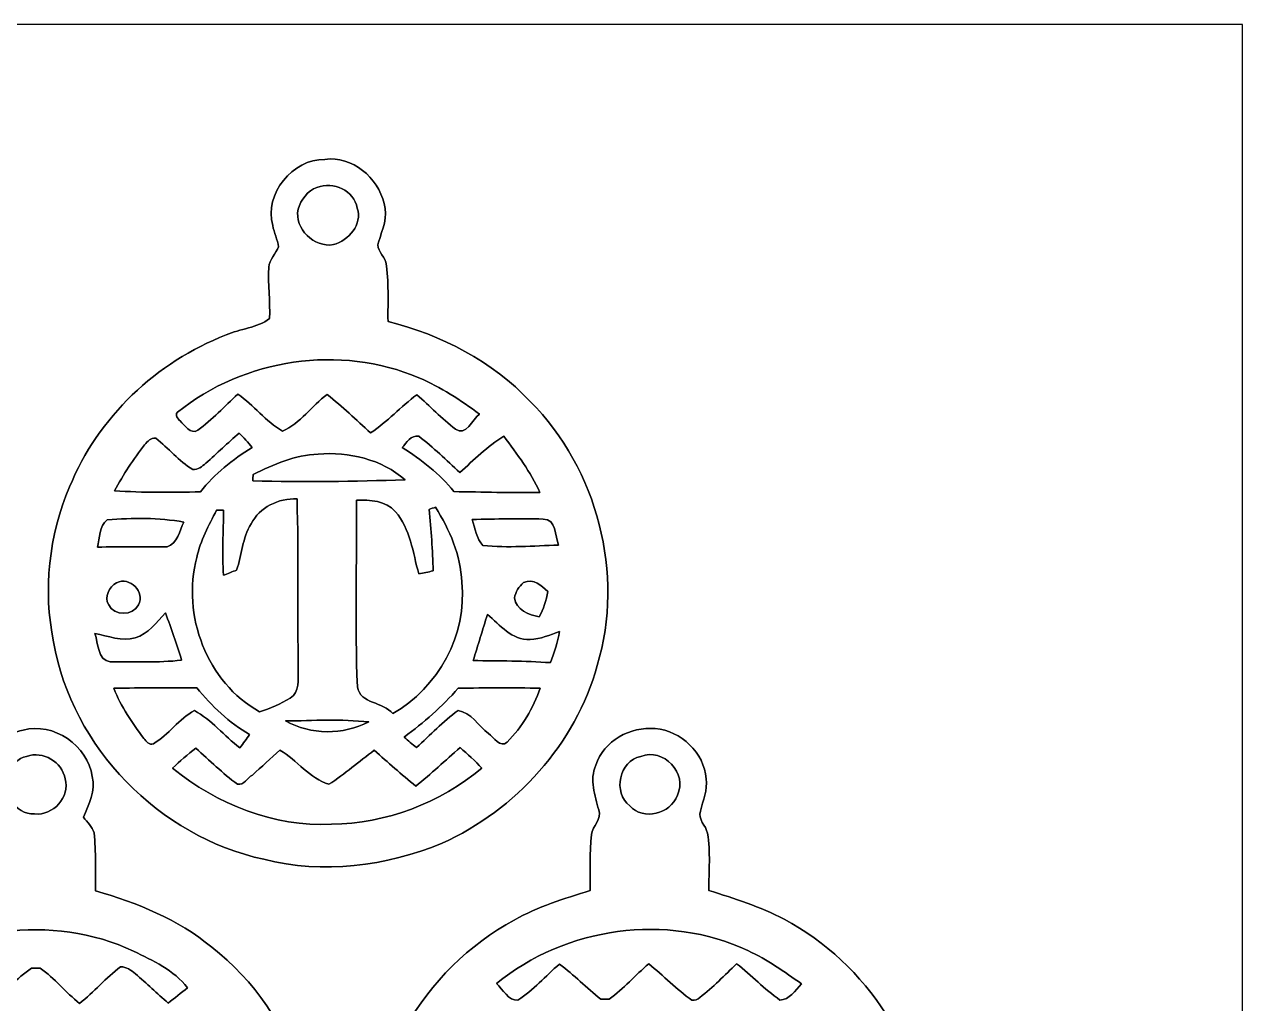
# Model space of a CAD drawing. Header units: centimetres. Extents: x -16.8 to 16.8, y -16.7 to 16.7.
# Drawn here: x -2.33 to 16.77, y 1.31 to 16.67 of the extents above; entities that cross this region are included whole.
import ezdxf

# ---------------------------------------------------------------- set-up
doc = ezdxf.new("R2010")
doc.units = ezdxf.units.CM
doc.header["$MEASUREMENT"] = 0
doc.layers.add('Layer 1', color=7, linetype='Continuous')

msp = doc.modelspace()

# ---------------------------------------------------------------- linework, layer by layer
at = {"layer": 'Layer 1', "color": 7}
for points, knots in [([(-16.77458, 16.66875), (-16.77458, 16.66875), (16.77458, 16.66875), (16.77458, 16.66875), (16.77458, 16.66875), (16.77458, 16.66875), (16.77458, -16.66875), (16.77458, -16.66875), (16.77458, -16.66875), (16.77458, -16.66875), (-16.77458, -16.66875), (-16.77458, -16.66875), (-16.77458, -16.66875), (-16.77458, -16.66875), (-16.77458, 16.66875), (-16.77458, 16.66875), (-16.77458, 16.66875), (-16.77458, 16.66875), (-16.77458, 16.66875), (-16.77458, 16.66875)], [0, 0, 0, 0, 0.16666667, 0.16666667, 0.16666667, 0.16666667, 0.33333333, 0.33333333, 0.33333333, 0.33333333, 0.5, 0.5, 0.5, 0.5, 0.66666667, 0.66666667, 0.66666667, 0.66666667, 1, 1, 1, 1]), ([(1.56422, 13.51245), (1.58291, 13.39885), (1.64112, 13.29549), (1.65417, 13.18084), (1.65417, 13.18084), (1.61255, 13.06971), (1.51342, 12.98257), (1.50213, 12.86016), (1.50213, 12.86016), (1.48661, 12.5917), (1.52576, 12.32323), (1.51553, 12.05512), (1.51553, 12.05512), (1.32256, 11.90378), (1.05198, 11.89567), (0.83256, 11.79654), (0.83256, 11.79654), (-0.25823, 11.37532), (-1.18145, 10.50396), (-1.62101, 9.41529), (-1.62101, 9.41529), (-1.94486, 8.65223), (-2.04153, 7.79498), (-1.87325, 6.98183), (-1.87325, 6.98183), (-1.58433, 5.32377), (-0.21555, 3.92818), (1.42416, 3.57223), (1.42416, 3.57223), (2.34985, 3.33269), (3.34292, 3.46745), (4.21993, 3.82341), (4.21993, 3.82341), (5.37739, 4.34834), (6.31472, 5.37986), (6.65198, 6.61388), (6.65198, 6.61388), (7.08766, 8.04792), (6.65233, 9.69116), (5.60246, 10.75302), (5.60246, 10.75302), (5.00803, 11.39049), (4.20758, 11.79371), (3.37185, 12.01032), (3.37185, 12.01032), (3.36726, 12.32041), (3.38949, 12.63368), (3.33657, 12.94095), (3.33657, 12.94095), (3.30623, 13.04819), (3.17747, 13.13427), (3.22368, 13.25421), (3.22368, 13.25421), (3.28436, 13.44965), (3.37573, 13.64827), (3.31047, 13.85852), (3.31047, 13.85852), (3.21698, 14.26104), (2.80917, 14.61311), (2.38231, 14.54997), (2.38231, 14.54997), (1.8729, 14.55984), (1.42663, 14.00951), (1.56422, 13.51245), (1.56422, 13.51245), (1.56422, 13.51245), (1.56422, 13.51245), (1.56422, 13.51245)], [0, 0, 0, 0, 0.05555556, 0.05555556, 0.05555556, 0.05555556, 0.11111111, 0.11111111, 0.11111111, 0.11111111, 0.16666667, 0.16666667, 0.16666667, 0.16666667, 0.22222222, 0.22222222, 0.22222222, 0.22222222, 0.27777778, 0.27777778, 0.27777778, 0.27777778, 0.33333333, 0.33333333, 0.33333333, 0.33333333, 0.38888889, 0.38888889, 0.38888889, 0.38888889, 0.44444444, 0.44444444, 0.44444444, 0.44444444, 0.5, 0.5, 0.5, 0.5, 0.55555556, 0.55555556, 0.55555556, 0.55555556, 0.61111111, 0.61111111, 0.61111111, 0.61111111, 0.66666667, 0.66666667, 0.66666667, 0.66666667, 0.72222222, 0.72222222, 0.72222222, 0.72222222, 0.77777778, 0.77777778, 0.77777778, 0.77777778, 0.83333333, 0.83333333, 0.83333333, 0.83333333, 0.88888889, 0.88888889, 0.88888889, 0.88888889, 1, 1, 1, 1]), ([(2.25778, 14.10935), (2.51284, 14.21165), (2.84092, 14.06419), (2.88996, 13.78832), (2.88996, 13.78832), (2.97356, 13.52938), (2.75237, 13.28138), (2.51566, 13.21329), (2.51566, 13.21329), (2.21298, 13.1632), (1.90112, 13.46129), (1.96074, 13.77103), (1.96074, 13.77103), (2.00978, 13.91567), (2.10644, 14.05996), (2.25778, 14.10935)], [0, 0, 0, 0, 0.2, 0.2, 0.2, 0.2, 0.4, 0.4, 0.4, 0.4, 0.6, 0.6, 0.6, 0.6, 1, 1, 1, 1]), ([(0.06809, 10.58404), (1.11372, 11.42436), (2.61902, 11.65472), (3.85727, 11.12485), (3.85727, 11.12485), (4.19876, 10.97915), (4.50991, 10.77524), (4.8073, 10.55511), (4.8073, 10.55511), (4.69477, 10.47291), (4.59176, 10.20198), (4.42807, 10.32051), (4.42807, 10.32051), (4.21605, 10.48808), (4.02414, 10.67858), (3.82517, 10.86026), (3.82517, 10.86026), (3.57434, 10.67153), (3.36021, 10.43728), (3.09915, 10.26231), (3.09915, 10.26231), (2.87584, 10.46656), (2.65465, 10.674), (2.41935, 10.86414), (2.41935, 10.86414), (2.17629, 10.68599), (1.99637, 10.41188), (1.71662, 10.287), (1.71662, 10.287), (1.45521, 10.44363), (1.26612, 10.69552), (1.01459, 10.86767), (1.01459, 10.86767), (0.80998, 10.67506), (0.61278, 10.47115), (0.38841, 10.30111), (0.38841, 10.30111), (0.27023, 10.23232), (0.18521, 10.38049), (0.11077, 10.44751), (0.11077, 10.44751), (0.07938, 10.48667), (0.02505, 10.53324), (0.06809, 10.58404)], [0, 0, 0, 0, 0.08333333, 0.08333333, 0.08333333, 0.08333333, 0.16666667, 0.16666667, 0.16666667, 0.16666667, 0.25, 0.25, 0.25, 0.25, 0.33333333, 0.33333333, 0.33333333, 0.33333333, 0.41666667, 0.41666667, 0.41666667, 0.41666667, 0.5, 0.5, 0.5, 0.5, 0.58333333, 0.58333333, 0.58333333, 0.58333333, 0.66666667, 0.66666667, 0.66666667, 0.66666667, 0.75, 0.75, 0.75, 0.75, 0.83333333, 0.83333333, 0.83333333, 0.83333333, 1, 1, 1, 1]), ([(1.03823, 10.25878), (1.10913, 10.18681), (1.17828, 10.11273), (1.23966, 10.03229), (1.23966, 10.03229), (0.93592, 9.84321), (0.65017, 9.6199), (0.42933, 9.33556), (0.42933, 9.33556), (-0.0194, 9.32991), (-0.46919, 9.31968), (-0.91687, 9.3539), (-0.91687, 9.3539), (-0.77717, 9.60543), (-0.62406, 9.85026), (-0.44485, 10.07569), (-0.44485, 10.07569), (-0.40146, 10.12719), (-0.34749, 10.18963), (-0.27199, 10.17623), (-0.27199, 10.17623), (-0.07056, 10.02242), (0.09102, 9.81992), (0.30868, 9.68622), (0.30868, 9.68622), (0.38982, 9.68022), (0.45579, 9.73667), (0.51435, 9.785), (0.51435, 9.785), (0.69074, 9.94092), (0.85972, 10.10532), (1.03823, 10.25878)], [0, 0, 0, 0, 0.11111111, 0.11111111, 0.11111111, 0.11111111, 0.22222222, 0.22222222, 0.22222222, 0.22222222, 0.33333333, 0.33333333, 0.33333333, 0.33333333, 0.44444444, 0.44444444, 0.44444444, 0.44444444, 0.55555556, 0.55555556, 0.55555556, 0.55555556, 0.66666667, 0.66666667, 0.66666667, 0.66666667, 0.77777778, 0.77777778, 0.77777778, 0.77777778, 1, 1, 1, 1]), ([(3.59445, 10.02947), (3.66254, 10.10602), (3.73168, 10.23373), (3.85304, 10.20762), (3.85304, 10.20762), (4.08376, 10.03688), (4.28449, 9.8298), (4.49827, 9.63859), (4.49827, 9.63859), (4.71805, 9.83862), (4.93148, 10.05099), (5.18619, 10.20798), (5.18619, 10.20798), (5.39432, 9.92822), (5.61128, 9.64847), (5.7531, 9.32709), (5.7531, 9.32709), (5.30401, 9.31721), (4.85457, 9.33379), (4.40584, 9.34014), (4.40584, 9.34014), (4.1783, 9.61672), (3.89961, 9.84462), (3.59445, 10.02947)], [0, 0, 0, 0, 0.14285714, 0.14285714, 0.14285714, 0.14285714, 0.28571429, 0.28571429, 0.28571429, 0.28571429, 0.42857143, 0.42857143, 0.42857143, 0.42857143, 0.57142857, 0.57142857, 0.57142857, 0.57142857, 0.71428571, 0.71428571, 0.71428571, 0.71428571, 1, 1, 1, 1]), ([(1.2573, 9.61072), (1.57903, 9.76101), (1.91382, 9.92011), (2.27612, 9.92717), (2.27612, 9.92717), (2.75555, 9.97021), (3.27166, 9.84532), (3.64031, 9.52535), (3.64031, 9.52535), (2.84374, 9.49678), (2.04646, 9.48937), (1.24954, 9.50948), (1.24954, 9.50948), (1.25166, 9.53488), (1.25554, 9.58532), (1.2573, 9.61072)], [0, 0, 0, 0, 0.2, 0.2, 0.2, 0.2, 0.4, 0.4, 0.4, 0.4, 0.6, 0.6, 0.6, 0.6, 1, 1, 1, 1]), ([(1.22484, 8.8325), (1.35467, 9.09708), (1.65735, 9.23572), (1.94486, 9.22726), (1.94486, 9.22726), (1.97026, 8.33296), (1.95298, 7.43797), (1.96286, 6.54332), (1.96286, 6.54332), (1.95756, 6.39904), (1.98896, 6.19125), (1.83868, 6.10129), (1.83868, 6.10129), (1.68734, 6.01345), (1.52647, 5.93478), (1.35855, 5.88539), (1.35855, 5.88539), (0.53199, 6.34365), (0.13017, 7.40586), (0.37289, 8.30792), (0.37289, 8.30792), (0.42933, 8.57179), (0.55915, 8.81168), (0.68404, 9.0484), (0.68404, 9.0484), (0.71155, 9.0491), (0.76659, 9.05051), (0.7941, 9.05122), (0.7941, 9.05122), (0.78599, 8.71044), (0.77188, 8.36895), (0.78916, 8.02816), (0.78916, 8.02816), (0.84102, 8.04827), (0.94474, 8.08814), (0.9966, 8.10824), (0.9966, 8.10824), (1.07879, 8.34743), (1.0862, 8.61307), (1.22484, 8.8325)], [0, 0, 0, 0, 0.09090909, 0.09090909, 0.09090909, 0.09090909, 0.18181818, 0.18181818, 0.18181818, 0.18181818, 0.27272727, 0.27272727, 0.27272727, 0.27272727, 0.36363636, 0.36363636, 0.36363636, 0.36363636, 0.45454545, 0.45454545, 0.45454545, 0.45454545, 0.54545455, 0.54545455, 0.54545455, 0.54545455, 0.63636364, 0.63636364, 0.63636364, 0.63636364, 0.72727273, 0.72727273, 0.72727273, 0.72727273, 0.81818182, 0.81818182, 0.81818182, 0.81818182, 1, 1, 1, 1]), ([(2.87584, 9.20538), (3.08963, 9.21173), (3.33481, 9.20044), (3.4865, 9.02476), (3.4865, 9.02476), (3.72604, 8.757), (3.75708, 8.38271), (3.8548, 8.05215), (3.8548, 8.05215), (3.92959, 8.0645), (4.00438, 8.07932), (4.07882, 8.0966), (4.07882, 8.0966), (4.07141, 8.41904), (4.04777, 8.74077), (4.01708, 9.0618), (4.01708, 9.0618), (4.04178, 9.07027), (4.09116, 9.0872), (4.11586, 9.09567), (4.11586, 9.09567), (4.33599, 8.74077), (4.51803, 8.34425), (4.52755, 7.91916), (4.52755, 7.91916), (4.6168, 7.09612), (4.15819, 6.26427), (3.44523, 5.85752), (3.44523, 5.85752), (3.29847, 6.04732), (2.93511, 6.00639), (2.89278, 6.27556), (2.89278, 6.27556), (2.84727, 7.25135), (2.88713, 8.22889), (2.87584, 9.20538)], [0, 0, 0, 0, 0.1, 0.1, 0.1, 0.1, 0.2, 0.2, 0.2, 0.2, 0.3, 0.3, 0.3, 0.3, 0.4, 0.4, 0.4, 0.4, 0.5, 0.5, 0.5, 0.5, 0.6, 0.6, 0.6, 0.6, 0.7, 0.7, 0.7, 0.7, 0.8, 0.8, 0.8, 0.8, 1, 1, 1, 1]), ([(-1.03152, 8.89776), (-0.63288, 8.92316), (-0.22437, 8.93692), (0.17039, 8.86037), (0.17039, 8.86037), (0.09807, 8.72772), (0.07338, 8.51888), (-0.09419, 8.47443), (-0.09419, 8.47443), (-0.45791, 8.46596), (-0.82233, 8.48113), (-1.18639, 8.46772), (-1.18639, 8.46772), (-1.14864, 8.6106), (-1.16205, 8.79722), (-1.03152, 8.89776)], [0, 0, 0, 0, 0.2, 0.2, 0.2, 0.2, 0.4, 0.4, 0.4, 0.4, 0.6, 0.6, 0.6, 0.6, 1, 1, 1, 1]), ([(4.69194, 8.90305), (5.06271, 8.90834), (5.43419, 8.9214), (5.80531, 8.90905), (5.80531, 8.90905), (6.01627, 8.91575), (5.98734, 8.64447), (6.04626, 8.49947), (6.04626, 8.49947), (5.6515, 8.49136), (5.25286, 8.4522), (4.86022, 8.49559), (4.86022, 8.49559), (4.7558, 8.6046), (4.7371, 8.76512), (4.69194, 8.90305)], [0, 0, 0, 0, 0.2, 0.2, 0.2, 0.2, 0.4, 0.4, 0.4, 0.4, 0.6, 0.6, 0.6, 0.6, 1, 1, 1, 1]), ([(-0.88512, 7.91069), (-0.67769, 8.01723), (-0.42863, 7.75864), (-0.54328, 7.56497), (-0.54328, 7.56497), (-0.63006, 7.38611), (-0.92251, 7.38611), (-1.00894, 7.56497), (-1.00894, 7.56497), (-1.08867, 7.6895), (-0.9966, 7.84296), (-0.88512, 7.91069)], [0, 0, 0, 0, 0.25, 0.25, 0.25, 0.25, 0.5, 0.5, 0.5, 0.5, 1, 1, 1, 1]), ([(5.49875, 7.91386), (5.6582, 7.98548), (5.77532, 7.86836), (5.87622, 7.77064), (5.87622, 7.77064), (5.85364, 7.63199), (5.80919, 7.50076), (5.74322, 7.37623), (5.74322, 7.37623), (5.58236, 7.4041), (5.37916, 7.487), (5.35587, 7.67256), (5.35587, 7.67256), (5.37034, 7.76676), (5.42466, 7.8546), (5.49875, 7.91386)], [0, 0, 0, 0, 0.2, 0.2, 0.2, 0.2, 0.4, 0.4, 0.4, 0.4, 0.6, 0.6, 0.6, 0.6, 1, 1, 1, 1]), ([(-0.59337, 7.04744), (-0.38911, 7.10565), (-0.26, 7.29086), (-0.11889, 7.43726), (-0.11889, 7.43726), (-0.02469, 7.19384), (0.0575, 6.94619), (0.13511, 6.69678), (0.13511, 6.69678), (-0.2353, 6.65057), (-0.61172, 6.67773), (-0.98354, 6.67067), (-0.98354, 6.67067), (-1.18745, 6.69396), (-1.16946, 6.96771), (-1.2259, 7.11271), (-1.2259, 7.11271), (-1.01741, 7.0799), (-0.80433, 6.98112), (-0.59337, 7.04744)], [0, 0, 0, 0, 0.16666667, 0.16666667, 0.16666667, 0.16666667, 0.33333333, 0.33333333, 0.33333333, 0.33333333, 0.5, 0.5, 0.5, 0.5, 0.66666667, 0.66666667, 0.66666667, 0.66666667, 1, 1, 1, 1]), ([(4.93007, 7.41257), (5.12904, 7.24888), (5.31354, 7.00652), (5.60105, 7.01957), (5.60105, 7.01957), (5.76227, 7.02486), (5.9115, 7.09542), (6.06284, 7.14481), (6.06284, 7.14481), (6.02968, 6.9783), (5.98276, 6.81426), (5.91891, 6.65692), (5.91891, 6.65692), (5.51497, 6.68479), (5.10999, 6.68655), (4.7057, 6.68867), (4.7057, 6.68867), (4.78437, 6.92891), (4.85563, 7.17127), (4.93007, 7.41257)], [0, 0, 0, 0, 0.16666667, 0.16666667, 0.16666667, 0.16666667, 0.33333333, 0.33333333, 0.33333333, 0.33333333, 0.5, 0.5, 0.5, 0.5, 0.66666667, 0.66666667, 0.66666667, 0.66666667, 1, 1, 1, 1]), ([(-0.92604, 6.25475), (-0.49354, 6.26322), (-0.06138, 6.26322), (0.37147, 6.26322), (0.37147, 6.26322), (0.60607, 5.97606), (0.87736, 5.71571), (1.20086, 5.52979), (1.20086, 5.52979), (1.15147, 5.45959), (1.10031, 5.39044), (1.0481, 5.32236), (1.0481, 5.32236), (0.80398, 5.50439), (0.60149, 5.7658), (0.33655, 5.90444), (0.33655, 5.90444), (0.09419, 5.77815), (-0.06844, 5.52591), (-0.30621, 5.3848), (-0.30621, 5.3848), (-0.3743, 5.35764), (-0.42051, 5.42361), (-0.45861, 5.46806), (-0.45861, 5.46806), (-0.63994, 5.71324), (-0.8188, 5.96724), (-0.92604, 6.25475)], [0, 0, 0, 0, 0.125, 0.125, 0.125, 0.125, 0.25, 0.25, 0.25, 0.25, 0.375, 0.375, 0.375, 0.375, 0.5, 0.5, 0.5, 0.5, 0.625, 0.625, 0.625, 0.625, 0.75, 0.75, 0.75, 0.75, 1, 1, 1, 1]), ([(4.47287, 6.25581), (4.90149, 6.26357), (5.33082, 6.26427), (5.7598, 6.25581), (5.7598, 6.25581), (5.64832, 5.94325), (5.47546, 5.64762), (5.24122, 5.41196), (5.24122, 5.41196), (5.13221, 5.30966), (5.0292, 5.49275), (4.94806, 5.54708), (4.94806, 5.54708), (4.79143, 5.65961), (4.67113, 5.8801), (4.47005, 5.90621), (4.47005, 5.90621), (4.2358, 5.73229), (4.03154, 5.52238), (3.81811, 5.32448), (3.81811, 5.32448), (3.75214, 5.3781), (3.68829, 5.43454), (3.62514, 5.49063), (3.62514, 5.49063), (3.93312, 5.71641), (4.22063, 5.96794), (4.47287, 6.25581)], [0, 0, 0, 0, 0.125, 0.125, 0.125, 0.125, 0.25, 0.25, 0.25, 0.25, 0.375, 0.375, 0.375, 0.375, 0.5, 0.5, 0.5, 0.5, 0.625, 0.625, 0.625, 0.625, 0.75, 0.75, 0.75, 0.75, 1, 1, 1, 1]), ([(1.76424, 5.74252), (2.19957, 5.74604), (2.63878, 5.77709), (3.07164, 5.72629), (3.07164, 5.72629), (2.66488, 5.52274), (2.165, 5.51886), (1.76424, 5.74252)], [0, 0, 0, 0, 0.33333333, 0.33333333, 0.33333333, 0.33333333, 1, 1, 1, 1]), ([(-2.35056, 5.59858), (-2.62008, 5.55237), (-2.83139, 5.34211), (-2.96369, 5.11316), (-2.96369, 5.11316), (-3.11291, 4.83517), (-3.03424, 4.49862), (-2.89772, 4.23122), (-2.89772, 4.23122), (-2.9658, 4.15008), (-3.05259, 4.07211), (-3.07234, 3.96346), (-3.07234, 3.96346), (-3.09704, 3.66712), (-3.09386, 3.36973), (-3.10268, 3.07269), (-3.10268, 3.07269), (-3.97581, 2.83774), (-4.81612, 2.4003), (-5.4162, 1.71203), (-5.4162, 1.71203), (-6.10941, 0.96591), (-6.50769, -0.04339), (-6.52604, -1.06045), (-6.52604, -1.06045), (-6.56519, -2.33257), (-6.00463, -3.61033), (-5.02179, -4.42242), (-5.02179, -4.42242), (-4.09822, -5.23134), (-2.82116, -5.61234), (-1.60479, -5.45147), (-1.60479, -5.45147), (0.09208, -5.27403), (1.6069, -3.98851), (2.06516, -2.34633), (2.06516, -2.34633), (2.55129, -0.72249), (1.95227, 1.15923), (0.60678, 2.19357), (0.60678, 2.19357), (0.07938, 2.63172), (-0.56339, 2.89066), (-1.21532, 3.07799), (-1.21532, 3.07799), (-1.21673, 3.38138), (-1.20474, 3.68618), (-1.2386, 3.98815), (-1.2386, 3.98815), (-1.26718, 4.08481), (-1.34232, 4.15643), (-1.40511, 4.23122), (-1.40511, 4.23122), (-1.32786, 4.43653), (-1.21003, 4.64644), (-1.26612, 4.87186), (-1.26612, 4.87186), (-1.33421, 5.35658), (-1.87396, 5.72841), (-2.35056, 5.59858), (-2.35056, 5.59858), (-2.35056, 5.59858), (-2.35056, 5.59858), (-2.35056, 5.59858)], [0, 0, 0, 0, 0.05882353, 0.05882353, 0.05882353, 0.05882353, 0.11764706, 0.11764706, 0.11764706, 0.11764706, 0.17647059, 0.17647059, 0.17647059, 0.17647059, 0.23529412, 0.23529412, 0.23529412, 0.23529412, 0.29411765, 0.29411765, 0.29411765, 0.29411765, 0.35294118, 0.35294118, 0.35294118, 0.35294118, 0.41176471, 0.41176471, 0.41176471, 0.41176471, 0.47058824, 0.47058824, 0.47058824, 0.47058824, 0.52941176, 0.52941176, 0.52941176, 0.52941176, 0.58823529, 0.58823529, 0.58823529, 0.58823529, 0.64705882, 0.64705882, 0.64705882, 0.64705882, 0.70588235, 0.70588235, 0.70588235, 0.70588235, 0.76470588, 0.76470588, 0.76470588, 0.76470588, 0.82352941, 0.82352941, 0.82352941, 0.82352941, 0.88235294, 0.88235294, 0.88235294, 0.88235294, 1, 1, 1, 1]), ([(6.63011, 5.04825), (6.52886, 4.81859), (6.61846, 4.57447), (6.67561, 4.34693), (6.67561, 4.34693), (6.73382, 4.20335), (6.57895, 4.09716), (6.56096, 3.96169), (6.56096, 3.96169), (6.53203, 3.66924), (6.54121, 3.37467), (6.54085, 3.08081), (6.54085, 3.08081), (6.1341, 2.95698), (5.72417, 2.83034), (5.35199, 2.62043), (5.35199, 2.62043), (4.63797, 2.23802), (4.04671, 1.64006), (3.64419, 0.93945), (3.64419, 0.93945), (2.85679, -0.42898), (2.91747, -2.24966), (3.82517, -3.54718), (3.82517, -3.54718), (4.19559, -4.13138), (4.74239, -4.58823), (5.33788, -4.93042), (5.33788, -4.93042), (6.72042, -5.71288), (8.53405, -5.65609), (9.86014, -4.78014), (9.86014, -4.78014), (11.14037, -3.9751), (11.95952, -2.45498), (11.84275, -0.93521), (11.84275, -0.93521), (11.79195, 0.54504), (10.88637, 1.93993), (9.58356, 2.63137), (9.58356, 2.63137), (9.21173, 2.83281), (8.80463, 2.95663), (8.40352, 3.08469), (8.40352, 3.08469), (8.40211, 3.3842), (8.43174, 3.68618), (8.38306, 3.98321), (8.38306, 3.98321), (8.35625, 4.10175), (8.22854, 4.19947), (8.27123, 4.32823), (8.27123, 4.32823), (8.31003, 4.4958), (8.38553, 4.65914), (8.36048, 4.83517), (8.36048, 4.83517), (8.33226, 5.24298), (7.96607, 5.58976), (7.56356, 5.62222), (7.56356, 5.62222), (7.17091, 5.66067), (6.75781, 5.43031), (6.63011, 5.04825), (6.63011, 5.04825), (6.63011, 5.04825), (6.63011, 5.04825), (6.63011, 5.04825)], [0, 0, 0, 0, 0.05555556, 0.05555556, 0.05555556, 0.05555556, 0.11111111, 0.11111111, 0.11111111, 0.11111111, 0.16666667, 0.16666667, 0.16666667, 0.16666667, 0.22222222, 0.22222222, 0.22222222, 0.22222222, 0.27777778, 0.27777778, 0.27777778, 0.27777778, 0.33333333, 0.33333333, 0.33333333, 0.33333333, 0.38888889, 0.38888889, 0.38888889, 0.38888889, 0.44444444, 0.44444444, 0.44444444, 0.44444444, 0.5, 0.5, 0.5, 0.5, 0.55555556, 0.55555556, 0.55555556, 0.55555556, 0.61111111, 0.61111111, 0.61111111, 0.61111111, 0.66666667, 0.66666667, 0.66666667, 0.66666667, 0.72222222, 0.72222222, 0.72222222, 0.72222222, 0.77777778, 0.77777778, 0.77777778, 0.77777778, 0.83333333, 0.83333333, 0.83333333, 0.83333333, 0.88888889, 0.88888889, 0.88888889, 0.88888889, 1, 1, 1, 1]), ([(-2.29553, 5.18724), (-2.04011, 5.27897), (-1.73496, 5.10152), (-1.69298, 4.83552), (-1.69298, 4.83552), (-1.60902, 4.54731), (-1.88313, 4.25556), (-2.17099, 4.28378), (-2.17099, 4.28378), (-2.48003, 4.26967), (-2.70898, 4.63656), (-2.58798, 4.91525), (-2.58798, 4.91525), (-2.52942, 5.03626), (-2.43664, 5.16326), (-2.29553, 5.18724)], [0, 0, 0, 0, 0.2, 0.2, 0.2, 0.2, 0.4, 0.4, 0.4, 0.4, 0.6, 0.6, 0.6, 0.6, 1, 1, 1, 1]), ([(-0.006, 4.99992), (0.10513, 5.11634), (0.23177, 5.21547), (0.35736, 5.31566), (0.35736, 5.31566), (0.57432, 5.12692), (0.77611, 4.91808), (1.01141, 4.75156), (1.01141, 4.75156), (1.11125, 4.72899), (1.16805, 4.8514), (1.2446, 4.89373), (1.2446, 4.89373), (1.38924, 5.02391), (1.53176, 5.1562), (1.6764, 5.28602), (1.6764, 5.28602), (1.9431, 5.12798), (2.14312, 4.83764), (2.44475, 4.74909), (2.44475, 4.74909), (2.69311, 4.91031), (2.91712, 5.10681), (3.15524, 5.2832), (3.15524, 5.2832), (3.36938, 5.0927), (3.58422, 4.90255), (3.80577, 4.72017), (3.80577, 4.72017), (4.04954, 4.90855), (4.26826, 5.12657), (4.50321, 5.32518), (4.50321, 5.32518), (4.62033, 5.22217), (4.73816, 5.11881), (4.84364, 5.00309), (4.84364, 5.00309), (4.185, 4.45452), (3.34433, 4.13173), (2.48532, 4.12291), (2.48532, 4.12291), (1.57939, 4.08023), (0.69215, 4.43689), (-0.006, 4.99992)], [0, 0, 0, 0, 0.08333333, 0.08333333, 0.08333333, 0.08333333, 0.16666667, 0.16666667, 0.16666667, 0.16666667, 0.25, 0.25, 0.25, 0.25, 0.33333333, 0.33333333, 0.33333333, 0.33333333, 0.41666667, 0.41666667, 0.41666667, 0.41666667, 0.5, 0.5, 0.5, 0.5, 0.58333333, 0.58333333, 0.58333333, 0.58333333, 0.66666667, 0.66666667, 0.66666667, 0.66666667, 0.75, 0.75, 0.75, 0.75, 0.83333333, 0.83333333, 0.83333333, 0.83333333, 1, 1, 1, 1]), ([(7.33566, 5.18583), (7.69267, 5.33012), (8.07685, 4.91702), (7.90963, 4.57729), (7.90963, 4.57729), (7.80239, 4.27814), (7.37905, 4.17654), (7.16209, 4.40972), (7.16209, 4.40972), (6.89504, 4.61927), (6.99382, 5.12022), (7.33566, 5.18583)], [0, 0, 0, 0, 0.25, 0.25, 0.25, 0.25, 0.5, 0.5, 0.5, 0.5, 1, 1, 1, 1]), ([(-4.55471, 1.59491), (-3.49426, 2.51601), (-1.88736, 2.72768), (-0.61807, 2.13254), (-0.61807, 2.13254), (-0.31291, 1.98508), (0.01411, 1.83162), (0.22719, 1.55787), (0.22719, 1.55787), (0.12594, 1.47779), (0.02611, 1.39594), (-0.07691, 1.31798), (-0.07691, 1.31798), (-0.24836, 1.46967), (-0.41487, 1.62736), (-0.58914, 1.77588), (-0.58914, 1.77588), (-0.65617, 1.82986), (-0.73166, 1.88771), (-0.82233, 1.88701), (-0.82233, 1.88701), (-1.04881, 1.70886), (-1.24354, 1.49437), (-1.46579, 1.31057), (-1.46579, 1.31057), (-1.68099, 1.48449), (-1.85632, 1.70709), (-2.08351, 1.86443), (-2.08351, 1.86443), (-2.08351, 1.86443), (-2.21968, 1.86655), (-2.21968, 1.86655), (-2.21968, 1.86655), (-2.44863, 1.70568), (-2.6416, 1.50142), (-2.84939, 1.31516), (-2.84939, 1.31516), (-3.08151, 1.51024), (-3.30764, 1.71238), (-3.52743, 1.92123), (-3.52743, 1.92123), (-3.7786, 1.73461), (-3.98956, 1.48766), (-4.27602, 1.35255), (-4.27602, 1.35255), (-4.37515, 1.42663), (-4.46687, 1.50848), (-4.55471, 1.59491)], [0, 0, 0, 0, 0.07692308, 0.07692308, 0.07692308, 0.07692308, 0.15384615, 0.15384615, 0.15384615, 0.15384615, 0.23076923, 0.23076923, 0.23076923, 0.23076923, 0.30769231, 0.30769231, 0.30769231, 0.30769231, 0.38461538, 0.38461538, 0.38461538, 0.38461538, 0.46153846, 0.46153846, 0.46153846, 0.46153846, 0.53846154, 0.53846154, 0.53846154, 0.53846154, 0.61538462, 0.61538462, 0.61538462, 0.61538462, 0.69230769, 0.69230769, 0.69230769, 0.69230769, 0.76923077, 0.76923077, 0.76923077, 0.76923077, 0.84615385, 0.84615385, 0.84615385, 0.84615385, 1, 1, 1, 1]), ([(5.07189, 1.62278), (6.15491, 2.51001), (7.74382, 2.73967), (9.01665, 2.1396), (9.01665, 2.1396), (9.31757, 2.00201), (9.58674, 1.80657), (9.85802, 1.6189), (9.85802, 1.6189), (9.76242, 1.52047), (9.66329, 1.36172), (9.51724, 1.3656), (9.51724, 1.3656), (9.27417, 1.53423), (9.07203, 1.75295), (8.83955, 1.93499), (8.83955, 1.93499), (8.65082, 1.75366), (8.46878, 1.56422), (8.2617, 1.4037), (8.2617, 1.4037), (8.22642, 1.37654), (8.18374, 1.35714), (8.13858, 1.36066), (8.13858, 1.36066), (7.89764, 1.53282), (7.69056, 1.74731), (7.4609, 1.93322), (7.4609, 1.93322), (7.24958, 1.75507), (7.06614, 1.54234), (6.84248, 1.37971), (6.84248, 1.37971), (6.84248, 1.37971), (6.70701, 1.37901), (6.70701, 1.37901), (6.70701, 1.37901), (6.48582, 1.5554), (6.28897, 1.76001), (6.06107, 1.92828), (6.06107, 1.92828), (5.84165, 1.74413), (5.65291, 1.51624), (5.40773, 1.3656), (5.40773, 1.3656), (5.25674, 1.34902), (5.17631, 1.53529), (5.07189, 1.62278)], [0, 0, 0, 0, 0.07692308, 0.07692308, 0.07692308, 0.07692308, 0.15384615, 0.15384615, 0.15384615, 0.15384615, 0.23076923, 0.23076923, 0.23076923, 0.23076923, 0.30769231, 0.30769231, 0.30769231, 0.30769231, 0.38461538, 0.38461538, 0.38461538, 0.38461538, 0.46153846, 0.46153846, 0.46153846, 0.46153846, 0.53846154, 0.53846154, 0.53846154, 0.53846154, 0.61538462, 0.61538462, 0.61538462, 0.61538462, 0.69230769, 0.69230769, 0.69230769, 0.69230769, 0.76923077, 0.76923077, 0.76923077, 0.76923077, 0.84615385, 0.84615385, 0.84615385, 0.84615385, 1, 1, 1, 1])]:
    msp.add_open_spline(points, degree=3, knots=knots, dxfattribs=at)
at = {"layer": 'Layer 1', "color": 250}
for points, knots in [([(1.56422, 13.51245), (1.42663, 14.00951), (1.8729, 14.55984), (2.38231, 14.54997), (2.38231, 14.54997), (2.80917, 14.61311), (3.21698, 14.26104), (3.31047, 13.85852), (3.31047, 13.85852), (3.37573, 13.64827), (3.28436, 13.44965), (3.22368, 13.25421), (3.22368, 13.25421), (3.17747, 13.13427), (3.30623, 13.04819), (3.33657, 12.94095), (3.33657, 12.94095), (3.38949, 12.63368), (3.36726, 12.32041), (3.37185, 12.01032), (3.37185, 12.01032), (4.20758, 11.79371), (5.00803, 11.39049), (5.60246, 10.75302), (5.60246, 10.75302), (6.65233, 9.69116), (7.08766, 8.04792), (6.65198, 6.61388), (6.65198, 6.61388), (6.31472, 5.37986), (5.37739, 4.34834), (4.21993, 3.82341), (4.21993, 3.82341), (3.34292, 3.46745), (2.34985, 3.33269), (1.42416, 3.57223), (1.42416, 3.57223), (-0.21555, 3.92818), (-1.58433, 5.32377), (-1.87325, 6.98183), (-1.87325, 6.98183), (-2.04153, 7.79498), (-1.94486, 8.65223), (-1.62101, 9.41529), (-1.62101, 9.41529), (-1.18145, 10.50396), (-0.25823, 11.37532), (0.83256, 11.79654), (0.83256, 11.79654), (1.05198, 11.89567), (1.32256, 11.90378), (1.51553, 12.05512), (1.51553, 12.05512), (1.52576, 12.32323), (1.48661, 12.5917), (1.50213, 12.86016), (1.50213, 12.86016), (1.51342, 12.98257), (1.61255, 13.06971), (1.65417, 13.18084), (1.65417, 13.18084), (1.64112, 13.29549), (1.58291, 13.39885), (1.56422, 13.51245), (1.56422, 13.51245), (1.56422, 13.51245), (1.56422, 13.51245), (1.56422, 13.51245)], [0, 0, 0, 0, 0.05555556, 0.05555556, 0.05555556, 0.05555556, 0.11111111, 0.11111111, 0.11111111, 0.11111111, 0.16666667, 0.16666667, 0.16666667, 0.16666667, 0.22222222, 0.22222222, 0.22222222, 0.22222222, 0.27777778, 0.27777778, 0.27777778, 0.27777778, 0.33333333, 0.33333333, 0.33333333, 0.33333333, 0.38888889, 0.38888889, 0.38888889, 0.38888889, 0.44444444, 0.44444444, 0.44444444, 0.44444444, 0.5, 0.5, 0.5, 0.5, 0.55555556, 0.55555556, 0.55555556, 0.55555556, 0.61111111, 0.61111111, 0.61111111, 0.61111111, 0.66666667, 0.66666667, 0.66666667, 0.66666667, 0.72222222, 0.72222222, 0.72222222, 0.72222222, 0.77777778, 0.77777778, 0.77777778, 0.77777778, 0.83333333, 0.83333333, 0.83333333, 0.83333333, 0.88888889, 0.88888889, 0.88888889, 0.88888889, 1, 1, 1, 1]), ([(2.25778, 14.10935), (2.10644, 14.05996), (2.00978, 13.91567), (1.96074, 13.77103), (1.96074, 13.77103), (1.90112, 13.46129), (2.21298, 13.1632), (2.51566, 13.21329), (2.51566, 13.21329), (2.75237, 13.28138), (2.97356, 13.52938), (2.88996, 13.78832), (2.88996, 13.78832), (2.84092, 14.06419), (2.51284, 14.21165), (2.25778, 14.10935), (2.25778, 14.10935), (2.25778, 14.10935), (2.25778, 14.10935), (2.25778, 14.10935)], [0, 0, 0, 0, 0.16666667, 0.16666667, 0.16666667, 0.16666667, 0.33333333, 0.33333333, 0.33333333, 0.33333333, 0.5, 0.5, 0.5, 0.5, 0.66666667, 0.66666667, 0.66666667, 0.66666667, 1, 1, 1, 1]), ([(0.06809, 10.58404), (0.02505, 10.53324), (0.07938, 10.48667), (0.11077, 10.44751), (0.11077, 10.44751), (0.18521, 10.38049), (0.27023, 10.23232), (0.38841, 10.30111), (0.38841, 10.30111), (0.61278, 10.47115), (0.80998, 10.67506), (1.01459, 10.86767), (1.01459, 10.86767), (1.26612, 10.69552), (1.45521, 10.44363), (1.71662, 10.287), (1.71662, 10.287), (1.99637, 10.41188), (2.17629, 10.68599), (2.41935, 10.86414), (2.41935, 10.86414), (2.65465, 10.674), (2.87584, 10.46656), (3.09915, 10.26231), (3.09915, 10.26231), (3.36021, 10.43728), (3.57434, 10.67153), (3.82517, 10.86026), (3.82517, 10.86026), (4.02414, 10.67858), (4.21605, 10.48808), (4.42807, 10.32051), (4.42807, 10.32051), (4.59176, 10.20198), (4.69477, 10.47291), (4.8073, 10.55511), (4.8073, 10.55511), (4.50991, 10.77524), (4.19876, 10.97915), (3.85727, 11.12485), (3.85727, 11.12485), (2.61902, 11.65472), (1.11372, 11.42436), (0.06809, 10.58404), (0.06809, 10.58404), (0.06809, 10.58404), (0.06809, 10.58404), (0.06809, 10.58404)], [0, 0, 0, 0, 0.07692308, 0.07692308, 0.07692308, 0.07692308, 0.15384615, 0.15384615, 0.15384615, 0.15384615, 0.23076923, 0.23076923, 0.23076923, 0.23076923, 0.30769231, 0.30769231, 0.30769231, 0.30769231, 0.38461538, 0.38461538, 0.38461538, 0.38461538, 0.46153846, 0.46153846, 0.46153846, 0.46153846, 0.53846154, 0.53846154, 0.53846154, 0.53846154, 0.61538462, 0.61538462, 0.61538462, 0.61538462, 0.69230769, 0.69230769, 0.69230769, 0.69230769, 0.76923077, 0.76923077, 0.76923077, 0.76923077, 0.84615385, 0.84615385, 0.84615385, 0.84615385, 1, 1, 1, 1]), ([(1.03823, 10.25878), (0.85972, 10.10532), (0.69074, 9.94092), (0.51435, 9.785), (0.51435, 9.785), (0.45579, 9.73667), (0.38982, 9.68022), (0.30868, 9.68622), (0.30868, 9.68622), (0.09102, 9.81992), (-0.07056, 10.02242), (-0.27199, 10.17623), (-0.27199, 10.17623), (-0.34749, 10.18963), (-0.40146, 10.12719), (-0.44485, 10.07569), (-0.44485, 10.07569), (-0.62406, 9.85026), (-0.77717, 9.60543), (-0.91687, 9.3539), (-0.91687, 9.3539), (-0.46919, 9.31968), (-0.0194, 9.32991), (0.42933, 9.33556), (0.42933, 9.33556), (0.65017, 9.6199), (0.93592, 9.84321), (1.23966, 10.03229), (1.23966, 10.03229), (1.17828, 10.11273), (1.10913, 10.18681), (1.03823, 10.25878), (1.03823, 10.25878), (1.03823, 10.25878), (1.03823, 10.25878), (1.03823, 10.25878)], [0, 0, 0, 0, 0.1, 0.1, 0.1, 0.1, 0.2, 0.2, 0.2, 0.2, 0.3, 0.3, 0.3, 0.3, 0.4, 0.4, 0.4, 0.4, 0.5, 0.5, 0.5, 0.5, 0.6, 0.6, 0.6, 0.6, 0.7, 0.7, 0.7, 0.7, 0.8, 0.8, 0.8, 0.8, 1, 1, 1, 1]), ([(3.59445, 10.02947), (3.89961, 9.84462), (4.1783, 9.61672), (4.40584, 9.34014), (4.40584, 9.34014), (4.85457, 9.33379), (5.30401, 9.31721), (5.7531, 9.32709), (5.7531, 9.32709), (5.61128, 9.64847), (5.39432, 9.92822), (5.18619, 10.20798), (5.18619, 10.20798), (4.93148, 10.05099), (4.71805, 9.83862), (4.49827, 9.63859), (4.49827, 9.63859), (4.28449, 9.8298), (4.08376, 10.03688), (3.85304, 10.20762), (3.85304, 10.20762), (3.73168, 10.23373), (3.66254, 10.10602), (3.59445, 10.02947), (3.59445, 10.02947), (3.59445, 10.02947), (3.59445, 10.02947), (3.59445, 10.02947)], [0, 0, 0, 0, 0.125, 0.125, 0.125, 0.125, 0.25, 0.25, 0.25, 0.25, 0.375, 0.375, 0.375, 0.375, 0.5, 0.5, 0.5, 0.5, 0.625, 0.625, 0.625, 0.625, 0.75, 0.75, 0.75, 0.75, 1, 1, 1, 1]), ([(1.2573, 9.61072), (1.25554, 9.58532), (1.25166, 9.53488), (1.24954, 9.50948), (1.24954, 9.50948), (2.04646, 9.48937), (2.84374, 9.49678), (3.64031, 9.52535), (3.64031, 9.52535), (3.27166, 9.84532), (2.75555, 9.97021), (2.27612, 9.92717), (2.27612, 9.92717), (1.91382, 9.92011), (1.57903, 9.76101), (1.2573, 9.61072), (1.2573, 9.61072), (1.2573, 9.61072), (1.2573, 9.61072), (1.2573, 9.61072)], [0, 0, 0, 0, 0.16666667, 0.16666667, 0.16666667, 0.16666667, 0.33333333, 0.33333333, 0.33333333, 0.33333333, 0.5, 0.5, 0.5, 0.5, 0.66666667, 0.66666667, 0.66666667, 0.66666667, 1, 1, 1, 1]), ([(1.22484, 8.8325), (1.0862, 8.61307), (1.07879, 8.34743), (0.9966, 8.10824), (0.9966, 8.10824), (0.94474, 8.08814), (0.84102, 8.04827), (0.78916, 8.02816), (0.78916, 8.02816), (0.77188, 8.36895), (0.78599, 8.71044), (0.7941, 9.05122), (0.7941, 9.05122), (0.76659, 9.05051), (0.71155, 9.0491), (0.68404, 9.0484), (0.68404, 9.0484), (0.55915, 8.81168), (0.42933, 8.57179), (0.37289, 8.30792), (0.37289, 8.30792), (0.13017, 7.40586), (0.53199, 6.34365), (1.35855, 5.88539), (1.35855, 5.88539), (1.52647, 5.93478), (1.68734, 6.01345), (1.83868, 6.10129), (1.83868, 6.10129), (1.98896, 6.19125), (1.95756, 6.39904), (1.96286, 6.54332), (1.96286, 6.54332), (1.95298, 7.43797), (1.97026, 8.33296), (1.94486, 9.22726), (1.94486, 9.22726), (1.65735, 9.23572), (1.35467, 9.09708), (1.22484, 8.8325), (1.22484, 8.8325), (1.22484, 8.8325), (1.22484, 8.8325), (1.22484, 8.8325)], [0, 0, 0, 0, 0.08333333, 0.08333333, 0.08333333, 0.08333333, 0.16666667, 0.16666667, 0.16666667, 0.16666667, 0.25, 0.25, 0.25, 0.25, 0.33333333, 0.33333333, 0.33333333, 0.33333333, 0.41666667, 0.41666667, 0.41666667, 0.41666667, 0.5, 0.5, 0.5, 0.5, 0.58333333, 0.58333333, 0.58333333, 0.58333333, 0.66666667, 0.66666667, 0.66666667, 0.66666667, 0.75, 0.75, 0.75, 0.75, 0.83333333, 0.83333333, 0.83333333, 0.83333333, 1, 1, 1, 1]), ([(2.87584, 9.20538), (2.88713, 8.22889), (2.84727, 7.25135), (2.89278, 6.27556), (2.89278, 6.27556), (2.93511, 6.00639), (3.29847, 6.04732), (3.44523, 5.85752), (3.44523, 5.85752), (4.15819, 6.26427), (4.6168, 7.09612), (4.52755, 7.91916), (4.52755, 7.91916), (4.51803, 8.34425), (4.33599, 8.74077), (4.11586, 9.09567), (4.11586, 9.09567), (4.09116, 9.0872), (4.04178, 9.07027), (4.01708, 9.0618), (4.01708, 9.0618), (4.04777, 8.74077), (4.07141, 8.41904), (4.07882, 8.0966), (4.07882, 8.0966), (4.00438, 8.07932), (3.92959, 8.0645), (3.8548, 8.05215), (3.8548, 8.05215), (3.75708, 8.38271), (3.72604, 8.757), (3.4865, 9.02476), (3.4865, 9.02476), (3.33481, 9.20044), (3.08963, 9.21173), (2.87584, 9.20538), (2.87584, 9.20538), (2.87584, 9.20538), (2.87584, 9.20538), (2.87584, 9.20538)], [0, 0, 0, 0, 0.09090909, 0.09090909, 0.09090909, 0.09090909, 0.18181818, 0.18181818, 0.18181818, 0.18181818, 0.27272727, 0.27272727, 0.27272727, 0.27272727, 0.36363636, 0.36363636, 0.36363636, 0.36363636, 0.45454545, 0.45454545, 0.45454545, 0.45454545, 0.54545455, 0.54545455, 0.54545455, 0.54545455, 0.63636364, 0.63636364, 0.63636364, 0.63636364, 0.72727273, 0.72727273, 0.72727273, 0.72727273, 0.81818182, 0.81818182, 0.81818182, 0.81818182, 1, 1, 1, 1]), ([(-1.03152, 8.89776), (-1.16205, 8.79722), (-1.14864, 8.6106), (-1.18639, 8.46772), (-1.18639, 8.46772), (-0.82233, 8.48113), (-0.45791, 8.46596), (-0.09419, 8.47443), (-0.09419, 8.47443), (0.07338, 8.51888), (0.09807, 8.72772), (0.17039, 8.86037), (0.17039, 8.86037), (-0.22437, 8.93692), (-0.63288, 8.92316), (-1.03152, 8.89776), (-1.03152, 8.89776), (-1.03152, 8.89776), (-1.03152, 8.89776), (-1.03152, 8.89776)], [0, 0, 0, 0, 0.16666667, 0.16666667, 0.16666667, 0.16666667, 0.33333333, 0.33333333, 0.33333333, 0.33333333, 0.5, 0.5, 0.5, 0.5, 0.66666667, 0.66666667, 0.66666667, 0.66666667, 1, 1, 1, 1]), ([(4.69194, 8.90305), (4.7371, 8.76512), (4.7558, 8.6046), (4.86022, 8.49559), (4.86022, 8.49559), (5.25286, 8.4522), (5.6515, 8.49136), (6.04626, 8.49947), (6.04626, 8.49947), (5.98734, 8.64447), (6.01627, 8.91575), (5.80531, 8.90905), (5.80531, 8.90905), (5.43419, 8.9214), (5.06271, 8.90834), (4.69194, 8.90305), (4.69194, 8.90305), (4.69194, 8.90305), (4.69194, 8.90305), (4.69194, 8.90305)], [0, 0, 0, 0, 0.16666667, 0.16666667, 0.16666667, 0.16666667, 0.33333333, 0.33333333, 0.33333333, 0.33333333, 0.5, 0.5, 0.5, 0.5, 0.66666667, 0.66666667, 0.66666667, 0.66666667, 1, 1, 1, 1]), ([(-0.88512, 7.91069), (-0.9966, 7.84296), (-1.08867, 7.6895), (-1.00894, 7.56497), (-1.00894, 7.56497), (-0.92251, 7.38611), (-0.63006, 7.38611), (-0.54328, 7.56497), (-0.54328, 7.56497), (-0.42863, 7.75864), (-0.67769, 8.01723), (-0.88512, 7.91069), (-0.88512, 7.91069), (-0.88512, 7.91069), (-0.88512, 7.91069), (-0.88512, 7.91069)], [0, 0, 0, 0, 0.2, 0.2, 0.2, 0.2, 0.4, 0.4, 0.4, 0.4, 0.6, 0.6, 0.6, 0.6, 1, 1, 1, 1]), ([(5.49875, 7.91386), (5.42466, 7.8546), (5.37034, 7.76676), (5.35587, 7.67256), (5.35587, 7.67256), (5.37916, 7.487), (5.58236, 7.4041), (5.74322, 7.37623), (5.74322, 7.37623), (5.80919, 7.50076), (5.85364, 7.63199), (5.87622, 7.77064), (5.87622, 7.77064), (5.77532, 7.86836), (5.6582, 7.98548), (5.49875, 7.91386), (5.49875, 7.91386), (5.49875, 7.91386), (5.49875, 7.91386), (5.49875, 7.91386)], [0, 0, 0, 0, 0.16666667, 0.16666667, 0.16666667, 0.16666667, 0.33333333, 0.33333333, 0.33333333, 0.33333333, 0.5, 0.5, 0.5, 0.5, 0.66666667, 0.66666667, 0.66666667, 0.66666667, 1, 1, 1, 1]), ([(-0.59337, 7.04744), (-0.80433, 6.98112), (-1.01741, 7.0799), (-1.2259, 7.11271), (-1.2259, 7.11271), (-1.16946, 6.96771), (-1.18745, 6.69396), (-0.98354, 6.67067), (-0.98354, 6.67067), (-0.61172, 6.67773), (-0.2353, 6.65057), (0.13511, 6.69678), (0.13511, 6.69678), (0.0575, 6.94619), (-0.02469, 7.19384), (-0.11889, 7.43726), (-0.11889, 7.43726), (-0.26, 7.29086), (-0.38911, 7.10565), (-0.59337, 7.04744), (-0.59337, 7.04744), (-0.59337, 7.04744), (-0.59337, 7.04744), (-0.59337, 7.04744)], [0, 0, 0, 0, 0.14285714, 0.14285714, 0.14285714, 0.14285714, 0.28571429, 0.28571429, 0.28571429, 0.28571429, 0.42857143, 0.42857143, 0.42857143, 0.42857143, 0.57142857, 0.57142857, 0.57142857, 0.57142857, 0.71428571, 0.71428571, 0.71428571, 0.71428571, 1, 1, 1, 1]), ([(4.93007, 7.41257), (4.85563, 7.17127), (4.78437, 6.92891), (4.7057, 6.68867), (4.7057, 6.68867), (5.10999, 6.68655), (5.51497, 6.68479), (5.91891, 6.65692), (5.91891, 6.65692), (5.98276, 6.81426), (6.02968, 6.9783), (6.06284, 7.14481), (6.06284, 7.14481), (5.9115, 7.09542), (5.76227, 7.02486), (5.60105, 7.01957), (5.60105, 7.01957), (5.31354, 7.00652), (5.12904, 7.24888), (4.93007, 7.41257), (4.93007, 7.41257), (4.93007, 7.41257), (4.93007, 7.41257), (4.93007, 7.41257)], [0, 0, 0, 0, 0.14285714, 0.14285714, 0.14285714, 0.14285714, 0.28571429, 0.28571429, 0.28571429, 0.28571429, 0.42857143, 0.42857143, 0.42857143, 0.42857143, 0.57142857, 0.57142857, 0.57142857, 0.57142857, 0.71428571, 0.71428571, 0.71428571, 0.71428571, 1, 1, 1, 1]), ([(-0.92604, 6.25475), (-0.8188, 5.96724), (-0.63994, 5.71324), (-0.45861, 5.46806), (-0.45861, 5.46806), (-0.42051, 5.42361), (-0.3743, 5.35764), (-0.30621, 5.3848), (-0.30621, 5.3848), (-0.06844, 5.52591), (0.09419, 5.77815), (0.33655, 5.90444), (0.33655, 5.90444), (0.60149, 5.7658), (0.80398, 5.50439), (1.0481, 5.32236), (1.0481, 5.32236), (1.10031, 5.39044), (1.15147, 5.45959), (1.20086, 5.52979), (1.20086, 5.52979), (0.87736, 5.71571), (0.60607, 5.97606), (0.37147, 6.26322), (0.37147, 6.26322), (-0.06138, 6.26322), (-0.49354, 6.26322), (-0.92604, 6.25475), (-0.92604, 6.25475), (-0.92604, 6.25475), (-0.92604, 6.25475), (-0.92604, 6.25475)], [0, 0, 0, 0, 0.11111111, 0.11111111, 0.11111111, 0.11111111, 0.22222222, 0.22222222, 0.22222222, 0.22222222, 0.33333333, 0.33333333, 0.33333333, 0.33333333, 0.44444444, 0.44444444, 0.44444444, 0.44444444, 0.55555556, 0.55555556, 0.55555556, 0.55555556, 0.66666667, 0.66666667, 0.66666667, 0.66666667, 0.77777778, 0.77777778, 0.77777778, 0.77777778, 1, 1, 1, 1]), ([(4.47287, 6.25581), (4.22063, 5.96794), (3.93312, 5.71641), (3.62514, 5.49063), (3.62514, 5.49063), (3.68829, 5.43454), (3.75214, 5.3781), (3.81811, 5.32448), (3.81811, 5.32448), (4.03154, 5.52238), (4.2358, 5.73229), (4.47005, 5.90621), (4.47005, 5.90621), (4.67113, 5.8801), (4.79143, 5.65961), (4.94806, 5.54708), (4.94806, 5.54708), (5.0292, 5.49275), (5.13221, 5.30966), (5.24122, 5.41196), (5.24122, 5.41196), (5.47546, 5.64762), (5.64832, 5.94325), (5.7598, 6.25581), (5.7598, 6.25581), (5.33082, 6.26427), (4.90149, 6.26357), (4.47287, 6.25581), (4.47287, 6.25581), (4.47287, 6.25581), (4.47287, 6.25581), (4.47287, 6.25581)], [0, 0, 0, 0, 0.11111111, 0.11111111, 0.11111111, 0.11111111, 0.22222222, 0.22222222, 0.22222222, 0.22222222, 0.33333333, 0.33333333, 0.33333333, 0.33333333, 0.44444444, 0.44444444, 0.44444444, 0.44444444, 0.55555556, 0.55555556, 0.55555556, 0.55555556, 0.66666667, 0.66666667, 0.66666667, 0.66666667, 0.77777778, 0.77777778, 0.77777778, 0.77777778, 1, 1, 1, 1]), ([(1.76424, 5.74252), (2.165, 5.51886), (2.66488, 5.52274), (3.07164, 5.72629), (3.07164, 5.72629), (2.63878, 5.77709), (2.19957, 5.74604), (1.76424, 5.74252), (1.76424, 5.74252), (1.76424, 5.74252), (1.76424, 5.74252), (1.76424, 5.74252)], [0, 0, 0, 0, 0.25, 0.25, 0.25, 0.25, 0.5, 0.5, 0.5, 0.5, 1, 1, 1, 1]), ([(-2.35056, 5.59858), (-1.87396, 5.72841), (-1.33421, 5.35658), (-1.26612, 4.87186), (-1.26612, 4.87186), (-1.21003, 4.64644), (-1.32786, 4.43653), (-1.40511, 4.23122), (-1.40511, 4.23122), (-1.34232, 4.15643), (-1.26718, 4.08481), (-1.2386, 3.98815), (-1.2386, 3.98815), (-1.20474, 3.68618), (-1.21673, 3.38138), (-1.21532, 3.07799), (-1.21532, 3.07799), (-0.56339, 2.89066), (0.07938, 2.63172), (0.60678, 2.19357), (0.60678, 2.19357), (1.95227, 1.15923), (2.55129, -0.72249), (2.06516, -2.34633), (2.06516, -2.34633), (1.6069, -3.98851), (0.09208, -5.27403), (-1.60479, -5.45147), (-1.60479, -5.45147), (-2.82116, -5.61234), (-4.09822, -5.23134), (-5.02179, -4.42242), (-5.02179, -4.42242), (-6.00463, -3.61033), (-6.56519, -2.33257), (-6.52604, -1.06045), (-6.52604, -1.06045), (-6.50769, -0.04339), (-6.10941, 0.96591), (-5.4162, 1.71203), (-5.4162, 1.71203), (-4.81612, 2.4003), (-3.97581, 2.83774), (-3.10268, 3.07269), (-3.10268, 3.07269), (-3.09386, 3.36973), (-3.09704, 3.66712), (-3.07234, 3.96346), (-3.07234, 3.96346), (-3.05259, 4.07211), (-2.9658, 4.15008), (-2.89772, 4.23122), (-2.89772, 4.23122), (-3.03424, 4.49862), (-3.11291, 4.83517), (-2.96369, 5.11316), (-2.96369, 5.11316), (-2.83139, 5.34211), (-2.62008, 5.55237), (-2.35056, 5.59858), (-2.35056, 5.59858), (-2.35056, 5.59858), (-2.35056, 5.59858), (-2.35056, 5.59858)], [0, 0, 0, 0, 0.05882353, 0.05882353, 0.05882353, 0.05882353, 0.11764706, 0.11764706, 0.11764706, 0.11764706, 0.17647059, 0.17647059, 0.17647059, 0.17647059, 0.23529412, 0.23529412, 0.23529412, 0.23529412, 0.29411765, 0.29411765, 0.29411765, 0.29411765, 0.35294118, 0.35294118, 0.35294118, 0.35294118, 0.41176471, 0.41176471, 0.41176471, 0.41176471, 0.47058824, 0.47058824, 0.47058824, 0.47058824, 0.52941176, 0.52941176, 0.52941176, 0.52941176, 0.58823529, 0.58823529, 0.58823529, 0.58823529, 0.64705882, 0.64705882, 0.64705882, 0.64705882, 0.70588235, 0.70588235, 0.70588235, 0.70588235, 0.76470588, 0.76470588, 0.76470588, 0.76470588, 0.82352941, 0.82352941, 0.82352941, 0.82352941, 0.88235294, 0.88235294, 0.88235294, 0.88235294, 1, 1, 1, 1]), ([(6.63011, 5.04825), (6.75781, 5.43031), (7.17091, 5.66067), (7.56356, 5.62222), (7.56356, 5.62222), (7.96607, 5.58976), (8.33226, 5.24298), (8.36048, 4.83517), (8.36048, 4.83517), (8.38553, 4.65914), (8.31003, 4.4958), (8.27123, 4.32823), (8.27123, 4.32823), (8.22854, 4.19947), (8.35625, 4.10175), (8.38306, 3.98321), (8.38306, 3.98321), (8.43174, 3.68618), (8.40211, 3.3842), (8.40352, 3.08469), (8.40352, 3.08469), (8.80463, 2.95663), (9.21173, 2.83281), (9.58356, 2.63137), (9.58356, 2.63137), (10.88637, 1.93993), (11.79195, 0.54504), (11.84275, -0.93521), (11.84275, -0.93521), (11.95952, -2.45498), (11.14037, -3.9751), (9.86014, -4.78014), (9.86014, -4.78014), (8.53405, -5.65609), (6.72042, -5.71288), (5.33788, -4.93042), (5.33788, -4.93042), (4.74239, -4.58823), (4.19559, -4.13138), (3.82517, -3.54718), (3.82517, -3.54718), (2.91747, -2.24966), (2.85679, -0.42898), (3.64419, 0.93945), (3.64419, 0.93945), (4.04671, 1.64006), (4.63797, 2.23802), (5.35199, 2.62043), (5.35199, 2.62043), (5.72417, 2.83034), (6.1341, 2.95698), (6.54085, 3.08081), (6.54085, 3.08081), (6.54121, 3.37467), (6.53203, 3.66924), (6.56096, 3.96169), (6.56096, 3.96169), (6.57895, 4.09716), (6.73382, 4.20335), (6.67561, 4.34693), (6.67561, 4.34693), (6.61846, 4.57447), (6.52886, 4.81859), (6.63011, 5.04825), (6.63011, 5.04825), (6.63011, 5.04825), (6.63011, 5.04825), (6.63011, 5.04825)], [0, 0, 0, 0, 0.05555556, 0.05555556, 0.05555556, 0.05555556, 0.11111111, 0.11111111, 0.11111111, 0.11111111, 0.16666667, 0.16666667, 0.16666667, 0.16666667, 0.22222222, 0.22222222, 0.22222222, 0.22222222, 0.27777778, 0.27777778, 0.27777778, 0.27777778, 0.33333333, 0.33333333, 0.33333333, 0.33333333, 0.38888889, 0.38888889, 0.38888889, 0.38888889, 0.44444444, 0.44444444, 0.44444444, 0.44444444, 0.5, 0.5, 0.5, 0.5, 0.55555556, 0.55555556, 0.55555556, 0.55555556, 0.61111111, 0.61111111, 0.61111111, 0.61111111, 0.66666667, 0.66666667, 0.66666667, 0.66666667, 0.72222222, 0.72222222, 0.72222222, 0.72222222, 0.77777778, 0.77777778, 0.77777778, 0.77777778, 0.83333333, 0.83333333, 0.83333333, 0.83333333, 0.88888889, 0.88888889, 0.88888889, 0.88888889, 1, 1, 1, 1]), ([(-2.29553, 5.18724), (-2.43664, 5.16326), (-2.52942, 5.03626), (-2.58798, 4.91525), (-2.58798, 4.91525), (-2.70898, 4.63656), (-2.48003, 4.26967), (-2.17099, 4.28378), (-2.17099, 4.28378), (-1.88313, 4.25556), (-1.60902, 4.54731), (-1.69298, 4.83552), (-1.69298, 4.83552), (-1.73496, 5.10152), (-2.04011, 5.27897), (-2.29553, 5.18724), (-2.29553, 5.18724), (-2.29553, 5.18724), (-2.29553, 5.18724), (-2.29553, 5.18724)], [0, 0, 0, 0, 0.16666667, 0.16666667, 0.16666667, 0.16666667, 0.33333333, 0.33333333, 0.33333333, 0.33333333, 0.5, 0.5, 0.5, 0.5, 0.66666667, 0.66666667, 0.66666667, 0.66666667, 1, 1, 1, 1]), ([(-0.006, 4.99992), (0.69215, 4.43689), (1.57939, 4.08023), (2.48532, 4.12291), (2.48532, 4.12291), (3.34433, 4.13173), (4.185, 4.45452), (4.84364, 5.00309), (4.84364, 5.00309), (4.73816, 5.11881), (4.62033, 5.22217), (4.50321, 5.32518), (4.50321, 5.32518), (4.26826, 5.12657), (4.04954, 4.90855), (3.80577, 4.72017), (3.80577, 4.72017), (3.58422, 4.90255), (3.36938, 5.0927), (3.15524, 5.2832), (3.15524, 5.2832), (2.91712, 5.10681), (2.69311, 4.91031), (2.44475, 4.74909), (2.44475, 4.74909), (2.14312, 4.83764), (1.9431, 5.12798), (1.6764, 5.28602), (1.6764, 5.28602), (1.53176, 5.1562), (1.38924, 5.02391), (1.2446, 4.89373), (1.2446, 4.89373), (1.16805, 4.8514), (1.11125, 4.72899), (1.01141, 4.75156), (1.01141, 4.75156), (0.77611, 4.91808), (0.57432, 5.12692), (0.35736, 5.31566), (0.35736, 5.31566), (0.23177, 5.21547), (0.10513, 5.11634), (-0.006, 4.99992)], [0, 0, 0, 0, 0.08333333, 0.08333333, 0.08333333, 0.08333333, 0.16666667, 0.16666667, 0.16666667, 0.16666667, 0.25, 0.25, 0.25, 0.25, 0.33333333, 0.33333333, 0.33333333, 0.33333333, 0.41666667, 0.41666667, 0.41666667, 0.41666667, 0.5, 0.5, 0.5, 0.5, 0.58333333, 0.58333333, 0.58333333, 0.58333333, 0.66666667, 0.66666667, 0.66666667, 0.66666667, 0.75, 0.75, 0.75, 0.75, 0.83333333, 0.83333333, 0.83333333, 0.83333333, 1, 1, 1, 1]), ([(7.33566, 5.18583), (6.99382, 5.12022), (6.89504, 4.61927), (7.16209, 4.40972), (7.16209, 4.40972), (7.37905, 4.17654), (7.80239, 4.27814), (7.90963, 4.57729), (7.90963, 4.57729), (8.07685, 4.91702), (7.69267, 5.33012), (7.33566, 5.18583), (7.33566, 5.18583), (7.33566, 5.18583), (7.33566, 5.18583), (7.33566, 5.18583)], [0, 0, 0, 0, 0.2, 0.2, 0.2, 0.2, 0.4, 0.4, 0.4, 0.4, 0.6, 0.6, 0.6, 0.6, 1, 1, 1, 1]), ([(-4.55471, 1.59491), (-4.46687, 1.50848), (-4.37515, 1.42663), (-4.27602, 1.35255), (-4.27602, 1.35255), (-3.98956, 1.48766), (-3.7786, 1.73461), (-3.52743, 1.92123), (-3.52743, 1.92123), (-3.30764, 1.71238), (-3.08151, 1.51024), (-2.84939, 1.31516), (-2.84939, 1.31516), (-2.6416, 1.50142), (-2.44863, 1.70568), (-2.21968, 1.86655), (-2.21968, 1.86655), (-2.21968, 1.86655), (-2.08351, 1.86443), (-2.08351, 1.86443), (-2.08351, 1.86443), (-1.85632, 1.70709), (-1.68099, 1.48449), (-1.46579, 1.31057), (-1.46579, 1.31057), (-1.24354, 1.49437), (-1.04881, 1.70886), (-0.82233, 1.88701), (-0.82233, 1.88701), (-0.73166, 1.88771), (-0.65617, 1.82986), (-0.58914, 1.77588), (-0.58914, 1.77588), (-0.41487, 1.62736), (-0.24836, 1.46967), (-0.07691, 1.31798), (-0.07691, 1.31798), (0.02611, 1.39594), (0.12594, 1.47779), (0.22719, 1.55787), (0.22719, 1.55787), (0.01411, 1.83162), (-0.31291, 1.98508), (-0.61807, 2.13254), (-0.61807, 2.13254), (-1.88736, 2.72768), (-3.49426, 2.51601), (-4.55471, 1.59491), (-4.55471, 1.59491), (-4.55471, 1.59491), (-4.55471, 1.59491), (-4.55471, 1.59491)], [0, 0, 0, 0, 0.07142857, 0.07142857, 0.07142857, 0.07142857, 0.14285714, 0.14285714, 0.14285714, 0.14285714, 0.21428571, 0.21428571, 0.21428571, 0.21428571, 0.28571429, 0.28571429, 0.28571429, 0.28571429, 0.35714286, 0.35714286, 0.35714286, 0.35714286, 0.42857143, 0.42857143, 0.42857143, 0.42857143, 0.5, 0.5, 0.5, 0.5, 0.57142857, 0.57142857, 0.57142857, 0.57142857, 0.64285714, 0.64285714, 0.64285714, 0.64285714, 0.71428571, 0.71428571, 0.71428571, 0.71428571, 0.78571429, 0.78571429, 0.78571429, 0.78571429, 0.85714286, 0.85714286, 0.85714286, 0.85714286, 1, 1, 1, 1]), ([(5.07189, 1.62278), (5.17631, 1.53529), (5.25674, 1.34902), (5.40773, 1.3656), (5.40773, 1.3656), (5.65291, 1.51624), (5.84165, 1.74413), (6.06107, 1.92828), (6.06107, 1.92828), (6.28897, 1.76001), (6.48582, 1.5554), (6.70701, 1.37901), (6.70701, 1.37901), (6.70701, 1.37901), (6.84248, 1.37971), (6.84248, 1.37971), (6.84248, 1.37971), (7.06614, 1.54234), (7.24958, 1.75507), (7.4609, 1.93322), (7.4609, 1.93322), (7.69056, 1.74731), (7.89764, 1.53282), (8.13858, 1.36066), (8.13858, 1.36066), (8.18374, 1.35714), (8.22642, 1.37654), (8.2617, 1.4037), (8.2617, 1.4037), (8.46878, 1.56422), (8.65082, 1.75366), (8.83955, 1.93499), (8.83955, 1.93499), (9.07203, 1.75295), (9.27417, 1.53423), (9.51724, 1.3656), (9.51724, 1.3656), (9.66329, 1.36172), (9.76242, 1.52047), (9.85802, 1.6189), (9.85802, 1.6189), (9.58674, 1.80657), (9.31757, 2.00201), (9.01665, 2.1396), (9.01665, 2.1396), (7.74382, 2.73967), (6.15491, 2.51001), (5.07189, 1.62278), (5.07189, 1.62278), (5.07189, 1.62278), (5.07189, 1.62278), (5.07189, 1.62278)], [0, 0, 0, 0, 0.07142857, 0.07142857, 0.07142857, 0.07142857, 0.14285714, 0.14285714, 0.14285714, 0.14285714, 0.21428571, 0.21428571, 0.21428571, 0.21428571, 0.28571429, 0.28571429, 0.28571429, 0.28571429, 0.35714286, 0.35714286, 0.35714286, 0.35714286, 0.42857143, 0.42857143, 0.42857143, 0.42857143, 0.5, 0.5, 0.5, 0.5, 0.57142857, 0.57142857, 0.57142857, 0.57142857, 0.64285714, 0.64285714, 0.64285714, 0.64285714, 0.71428571, 0.71428571, 0.71428571, 0.71428571, 0.78571429, 0.78571429, 0.78571429, 0.78571429, 0.85714286, 0.85714286, 0.85714286, 0.85714286, 1, 1, 1, 1])]:
    msp.add_open_spline(points, degree=3, knots=knots, dxfattribs=at)

doc.saveas('drawing.dxf')
